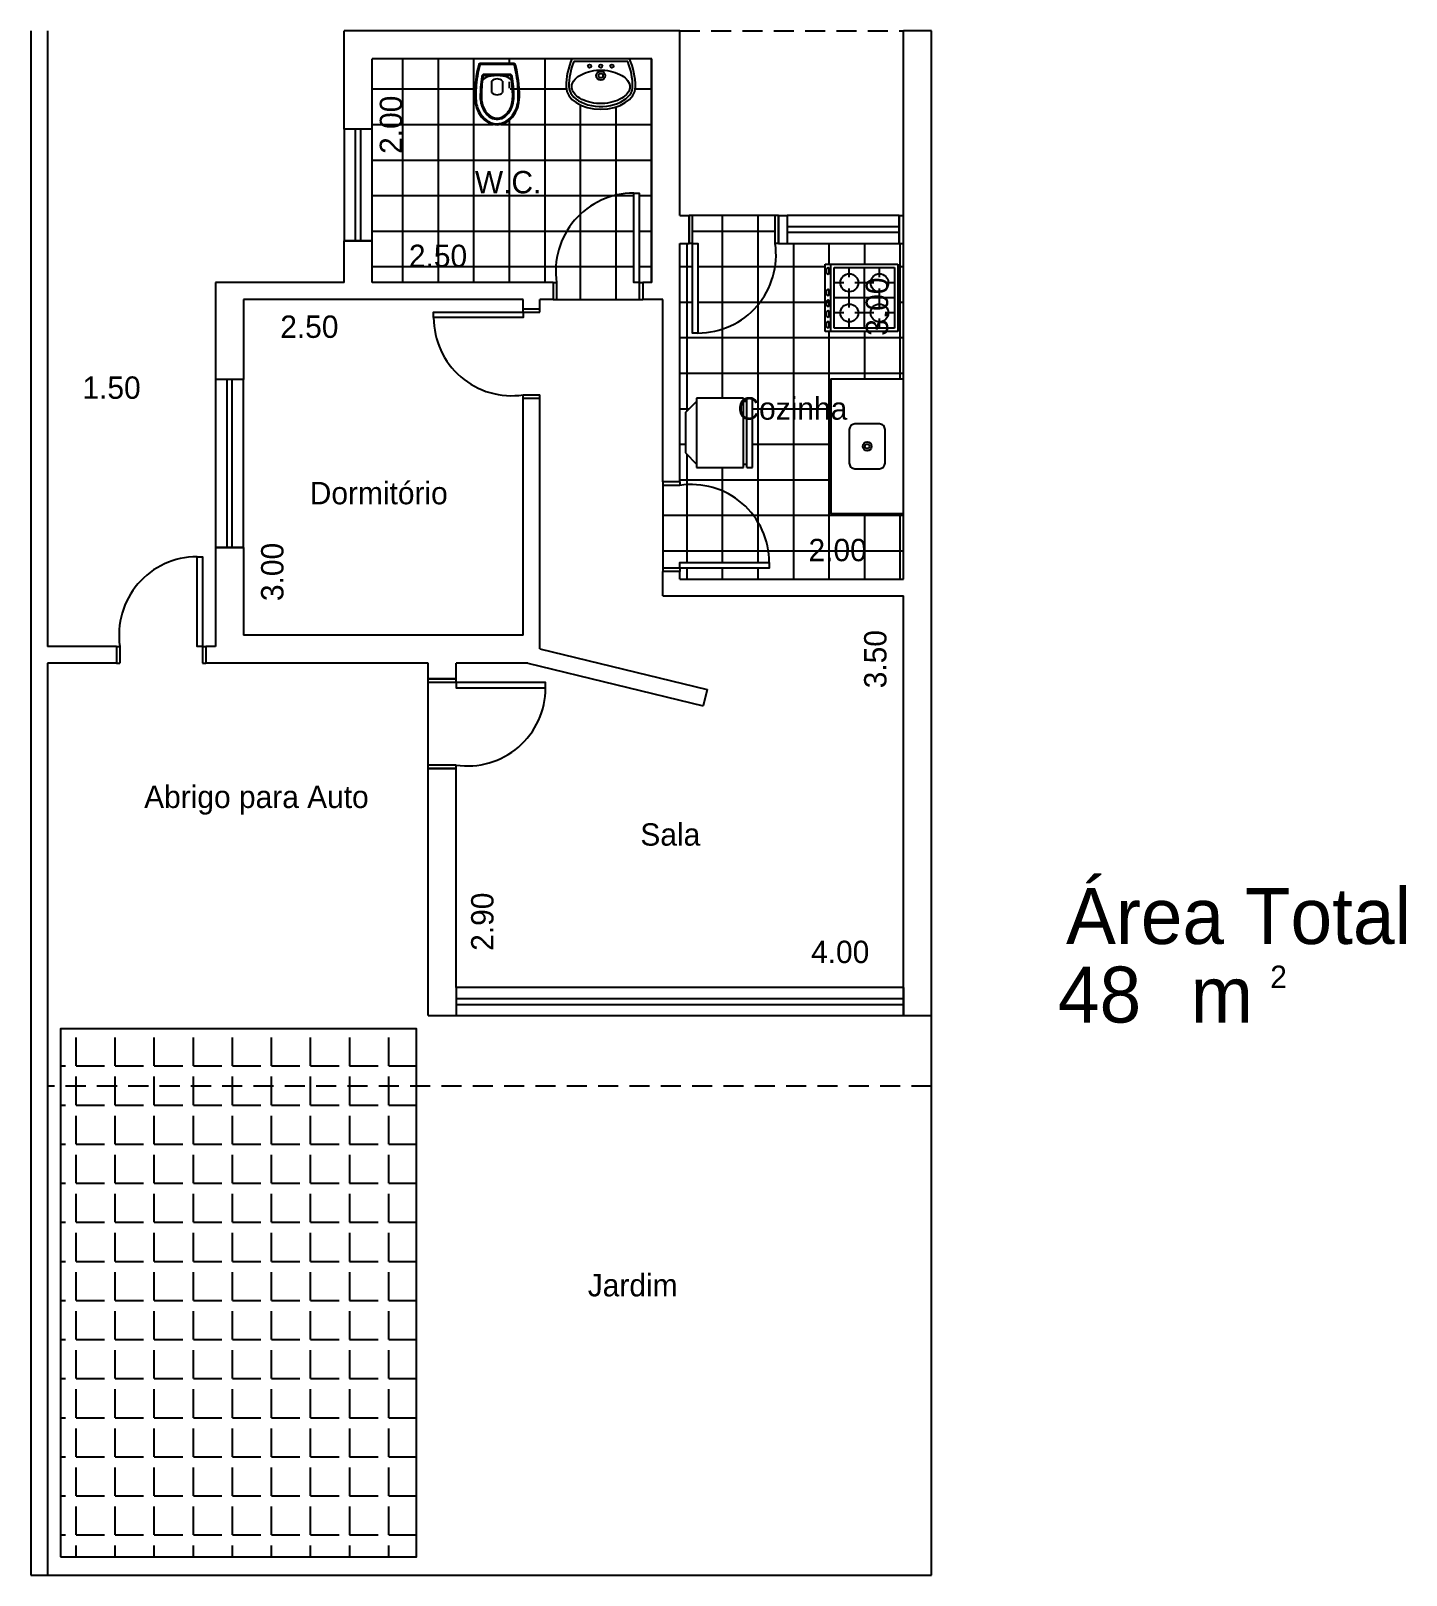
# Model space of a CAD drawing. Extents: x 0 to 12.3, y 0 to 13.8.
import ezdxf

# ---------------------------------------------------------------- set-up
doc = ezdxf.new("R2010")
doc.units = 0
doc.linetypes.add('ACAD_ISO02W100', pattern=[15, 12, -3])
doc.layers.get('0').update_dxf_attribs({"linetype": 'CONTINUOUS'})
doc.layers.get('DEFPOINTS').update_dxf_attribs({"linetype": 'CONTINUOUS'})
for name, color, linetype in [('BLOCO', 5, 'CONTINUOUS'), ('BLOCOS', 5, 'CONTINUOUS'), ('HACHURA', 1, 'CONTINUOUS'), ('PAREDE', 7, 'CONTINUOUS'), ('PONTILHADO', 8, 'ACAD_ISO02W100')]:
    doc.layers.add(name, color=color, linetype=linetype)
doc.styles.add('PADRÃO', font='AVGARDN.TTF', dxfattribs={"height": 0.2})
doc.dimstyles.new('PADRÃOS', dxfattribs={"dimtxt": 0.15, "dimasz": 0.1, "dimexe": 1.25, "dimexo": 0.625, "dimgap": 0.1, "dimtad": 0, "dimjust": 1, "dimzin": 1, "dimtxsty": 'PADRÃO', "dimcen": 2.5, "dimse1": 1, "dimse2": 1, "dimsd1": 1, "dimsd2": 1, "dimclrt": 1, "dimazin": 3, "dimtfac": 1, "dimtdec": 4, "dimtmove": 0, "dimatfit": 3, "dimtolj": 1, "dimtzin": 0})
pattern_1 = [(0, (-138.5971081131707, -157.8517159916333), (0, 0.3175), []), (90, (-138.5971081131707, -157.8517159916333), (-0.3175, 1.944062586693024e-17), [])]

# ---------------------------------------------------------------- blocks, each defined once
blk = doc.blocks.new('VASOSAN')
at = {"layer": 'BLOCOS'}
for p, q in [((-0.04999870165021036, 0.1999637913173729), (-0.04999870165021036, 0.300036208682684)), ((0.05000129834978395, 0.2000000000000171), (0.05000129834978395, 0.3000000000000398)), ((-0.1156907586723577, 0.1400000000000148), (0.1156608751354042, 0.1400000000000148)), ((-0.1156899891503542, 0.1500000000000057), (0.1156563640565906, 0.1500000000000057)), ((-0.1449592708755176, 0.04000000000002046), (0.1449618675667352, 0.04000000000002046)), ((-0.144958964094414, 0.05000000000001137), (0.144958964094414, 0.05000000000001137))]:
    blk.add_line(p, q, dxfattribs=at)
for centre, radius, start, end in [((-1.681254687468936e-05, 0.2500000000000284), 0.07072348561596478, 44.98962509969003, 134.9688828081831), ((-0.1156907586724003, 0.1599999999999966), 0.02, 189.3867869031125, 270.0000000001221), ((-0.1156899891503826, 0.1599999999999113), 0.01, 189.3843767903272, 270.0000000002443), ((-1.681254687468936e-05, 0.2500000000000284), 0.07072348561596478, 225.0311171918169, 315.01037490031), ((0.1156563640566048, 0.1599999999999397), 0.01, 269.9999999999185, 350.5758748885445), ((0.1156608751354185, 0.1600000000000534), 0.02, 269.9999999999593, 350.5771305827586), ((-0.1449592708755176, 0.06000000000784667), 0.02, 195.5363314444965, 269.9999999879495), ((-0.1449589640944282, 0.0600000000000307), 0.01, 195.5346797106506, 270), ((0.1449589640941156, 0.06000000000059913), 0.01, 270.0000000017912, 344.483103753554), ((0.1449618675666784, 0.06000000000008754), 0.02, 270.0000000001221, 344.463668535786)]:
    blk.add_arc(centre, radius, start, end, dxfattribs=at)
for centre, major_axis, ratio, start_param, end_param in [((1.298349786793551e-06, 0.3400000000000034), (0, 0.25), 0.8000000000000114, 4.71238898038469, 7.853981633974483), ((1.298349786793551e-06, 0.3400000000000034), (0, 0.5), 0.4000000000000057, 1.570796326794897, 2.178171401941273), ((1.298349786793551e-06, 0.3400000000000034), (0, 0.5), 0.4000000000000057, 4.10501390519934, 4.71238898038469), ((3.162615456631102e-06, 0.2000000000000171), (-0.1315416254084454, 0), 0.380107846735427, 0, 3.141592653589793)]:
    blk.add_ellipse(centre, major_axis=major_axis, ratio=ratio, start_param=start_param, end_param=end_param, dxfattribs=at)
for points, knots in [([(0.1900012983497845, 0.3400000000000034), (0.1900012983497845, 0.3848761319792686), (0.1797393390216371, 0.4296688513161939), (0.1275724019719462, 0.5345347987748141), (0.06728061332151469, 0.5774883381547511), (-0.05557463358574921, 0.5822833263597715), (-0.1176873313140447, 0.5442092108278018), (-0.1772271428546759, 0.4396819034496957), (-0.1899987016502109, 0.3899119131999385), (-0.1899987016502109, 0.3400000000000034)], [4.71238898038469, 4.71238898038469, 4.71238898038469, 4.71238898038469, 5.268704666077937, 5.268704666077937, 6.251971787216637, 6.251971787216637, 7.235238908355337, 7.235238908355337, 7.853981633974483, 7.853981633974483, 7.853981633974483, 7.853981633974483]), ([(0.1500012983497925, 0.3400000000000034), (0.1500012983497925, 0.3788440209133057), (0.1410350669412708, 0.4175642631073231), (0.09785548235792874, 0.5046356523495774), (0.05186252916044509, 0.5365242863162791), (-0.035906470330346, 0.5428969122828846), (-0.08268716521656927, 0.5186239494114204), (-0.136675398657502, 0.4336095243094746), (-0.1499987016502189, 0.3869668551708401), (-0.1499987016502189, 0.3400000000000034)], [4.71238898038469, 4.71238898038469, 4.71238898038469, 4.71238898038469, 5.267303564860582, 5.267303564860582, 6.225165062483076, 6.225165062483076, 7.18302656010557, 7.18302656010557, 7.853981633974483, 7.853981633974483, 7.853981633974483, 7.853981633974483]), ([(0.1400012983497874, 0.3400000000000034), (0.1400012983497874, 0.3772837390730786), (0.1313244408788421, 0.4146147677288923), (0.08614040026922964, 0.5057958350239744), (0.03502463044166859, 0.5349710805647021), (-0.04931088296146413, 0.5246485128546965), (-0.08846614740087944, 0.4978919085569657), (-0.1301770436703151, 0.4186244413023701), (-0.139998701650228, 0.3793231752999873), (-0.139998701650228, 0.3400000000000034)], [4.71238898038469, 4.71238898038469, 4.71238898038469, 4.71238898038469, 5.266984672173268, 5.266984672173268, 6.376176055750425, 6.376176055750425, 7.268653195712185, 7.268653195712185, 7.853981633974483, 7.853981633974483, 7.853981633974483, 7.853981633974483]), ([(-0.1899987016502109, 0.3400000000000034), (-0.1899987016502109, 0.2628456380244302), (-0.1826597402104682, 0.1857481592563204), (-0.1646350625580055, 0.0962993025843275), (-0.1598779088782436, 0.07633152029333701), (-0.1545936493339752, 0.05732178411361133)], [1.570796326794897, 1.570796326794897, 1.570796326794897, 1.570796326794897, 2.037455774227855, 2.037455774227855, 2.178171373096618, 2.178171373096618, 2.178171373096618, 2.178171373096618]), ([(0.1255213970934932, 0.158362586435743), (0.1304959230626253, 0.1883329397418549), (0.1342856674288981, 0.2197754344096836), (0.1388984311594896, 0.280892952358073), (0.1400012983497874, 0.3104504303007616), (0.1400012983497874, 0.3400000000000034)], [4.319424209334854, 4.319424209334854, 4.319424209334854, 4.319424209334854, 4.526146784234752, 4.526146784234752, 4.71238898038469, 4.71238898038469, 4.71238898038469, 4.71238898038469]), ([(0.1353910129756457, 0.1567256052765629), (0.1406375926198677, 0.1883393074453181), (0.1445703338030171, 0.2215366219332111), (0.1489940345178695, 0.2833246268364178), (0.1500012983497925, 0.3116621455754114), (0.1500012983497925, 0.3400000000000034)], [4.319414935773391, 4.319414935773391, 4.319414935773391, 4.319414935773391, 4.53527739023095, 4.53527739023095, 4.71238898038469, 4.71238898038469, 4.71238898038469, 4.71238898038469]), ([(0.1545944801337669, 0.0573247746568768), (0.1714080019636555, 0.1178830224408784), (0.1827947395838834, 0.188231392050767), (0.1891612343353728, 0.2873542333339003), (0.1900012983497845, 0.3136769834079587), (0.1900012983497845, 0.3400000000000034)], [4.105016649121983, 4.105016649121983, 4.105016649121983, 4.105016649121983, 4.553177186481221, 4.553177186481221, 4.71238898038469, 4.71238898038469, 4.71238898038469, 4.71238898038469])]:
    blk.add_open_spline(points, degree=3, knots=knots, dxfattribs=at)
for points in [[(-0.1499987016502189, 0.3400000000000034), (-0.1499987016502189, 0.2771333061211863), (-0.1449377691834997, 0.2142947379843179), (-0.1354229546785177, 0.1567380311504962)], [(-0.1399987016502138, 0.3400000000000034), (-0.1399987016502138, 0.2776703725988909), (-0.1349701841103865, 0.2153313553609451), (-0.1255561557510418, 0.1583694305881238)]]:
    blk.add_open_spline(points, degree=3, dxfattribs=at)
blk = doc.blocks.new('LAVAT')
at = {"layer": 'BLOCOS'}
for p, q in [((-0.2573623180961135, 0), (0.2573623180960993, 0)), ((-0.2410322495695425, 0.02500000000000568), (0.2410322495695283, 0.02500000000000568))]:
    blk.add_line(p, q, dxfattribs=at)
for centre, radius in [((-2.842170943040401e-14, 0.1500000000000057), 0.04), ((-2.842170943040401e-14, 0.1500000000000057), 0.02), ((-0.09999999999999432, 0.06499999999999773), 0.015), ((0, 0.06499999999999773), 0.015), ((0.09999999999999432, 0.06499999999999773), 0.015)]:
    blk.add_circle(centre, radius, dxfattribs=at)
for centre, radius, start, end in [((0.3099999999999739, 0.25), 0.6200000000000045, 180, 203.779994731564), ((0.3099999999999739, 0.25), 0.5951987399818819, 180.0000000000055, 202.2113997706397), ((-0.3099999999999739, 0.25), 0.5951987399818819, 337.7886002293573, 359.9999999999946), ((-0.3099999999999739, 0.25), 0.6200000000000045, 336.2200052684331, 7.016477563892661e-15)]:
    blk.add_arc(centre, radius, start, end, dxfattribs=at)
blk.add_ellipse((-2.842170943040401e-14, 0.25), major_axis=(0.3100000000000023, 0), ratio=0.645161290322576, start_param=0, end_param=3.141592653589793, dxfattribs=at)
for points, knots in [([(0.2849999999999824, 0.2500000000000284), (0.2849999999999682, 0.300317964642403), (0.2452497040517159, 0.3541887687748044), (0.1008916727811169, 0.4227595909021034), (3.167234224576987e-05, 0.4339558931305021), (-0.1743068501371283, 0.3989778962069579), (-0.2442601782461509, 0.3532994974840165), (-0.2803506487652356, 0.2860131679577762), (-0.2851229441039038, 0.2679846562883483), (-0.285198739981908, 0.2499999999999716)], [0, 0, 0, 0, 0.9361481793933827, 0.9361481793933827, 1.872296358786765, 1.872296358786765, 2.808444538180148, 2.808444538180148, 3.13938546545754, 3.13938546545754, 3.13938546545754, 3.13938546545754]), ([(0.2599999999999625, 0.2500000000000284), (0.2599999999999625, 0.2784978981889878), (0.242078010852012, 0.3126567214920613), (0.1643569005752425, 0.3704649949829673), (0.1030052039381815, 0.3920693254798095), (-0.02877373062847255, 0.4037223597623836), (-0.0976825814684048, 0.3936467971219031), (-0.2034406750199054, 0.3477822861136133), (-0.2396263539294523, 0.3143366745038918), (-0.2661732608932681, 0.2526194074667387), (-0.2627272874450739, 0.2240541362115209), (-0.2158391141528142, 0.162032776211305), (-0.168127663237712, 0.1314918993692231), (-0.04805875393354597, 0.09792981637818343), (0.02266607553652022, 0.095757041570522), (0.1477154277714732, 0.1225128520000851), (0.2007272141554637, 0.1503951910720218), (0.2508407150234859, 0.2045307616155014), (0.2599999999999767, 0.2286312563089723), (0.2599999999999625, 0.2500000000000284)], [0, 0, 0, 0, 0.718091798041799, 0.718091798041799, 1.436183596083598, 1.436183596083598, 2.154275394125397, 2.154275394125397, 2.872367192167196, 2.872367192167196, 3.590458990208995, 3.590458990208995, 4.308550788250794, 4.308550788250794, 5.026642586292593, 5.026642586292593, 5.744734384334392, 5.744734384334392, 6.283185307179586, 6.283185307179586, 6.283185307179586, 6.283185307179586])]:
    blk.add_open_spline(points, degree=3, knots=knots, dxfattribs=at)
blk = doc.blocks.new('J4')
at = {"layer": 'BLOCO'}
for p, q in [((4, 0.25), (0, 0.25)), ((0, 0.25), (0, 0)), ((4, 0.1500000000000057), (0, 0.1500000000000057)), ((4, 0), (4, 0.25)), ((0, 0.09999999999999432), (4, 0.09999999999999432)), ((0, 0), (4, 0))]:
    blk.add_line(p, q, dxfattribs=at)
blk = doc.blocks.new('P80E25')
at = {"layer": 'BLOCO', "ltscale": 0.015}
for p, q in [((0.03000000000000114, 0.25), (0, 0.25)), ((0, 0.25), (0, 0)), ((0.03000000000000114, 0.25), (0.03000000000000114, 0)), ((0.8000000000000114, 0.2500000000000284), (0.7700000000000102, 0.2500000000000284)), ((0.7700000000000102, 0.25), (0.7700000000000102, 2.842170943040401e-14)), ((0.8000000000000114, 0.25), (0.8000000000000114, 2.842170943040401e-14)), ((0.8000000000000114, 2.842170943040401e-14), (0, 0))]:
    blk.add_line(p, q, dxfattribs=at)
at = {"layer": 'BLOCO'}
blk.add_lwpolyline([(0.03000000000000114, 0.25), (0.0800000000000125, 0.25), (0.0800000000000125, 1.050000000000011), (0.03000000000000114, 1.050000000000011)], close=True, dxfattribs=at)
at = {"layer": 'BLOCO', "ltscale": 0.015}
blk.add_arc((0.0800000000000125, 0.3524375000000077), 0.6975625000000036, 351.555539587714, 90.00000000000041, dxfattribs=at)
blk = doc.blocks.new('P80D15')
at = {"layer": 'BLOCO', "ltscale": 0.015}
for p, q in [((0, 0.1500000000000057), (0, 0)), ((0, 0.1500000000000341), (0.03000000000000114, 0.1500000000000341)), ((0.03000000000000114, 0.1500000000000057), (0.03000000000000114, 0)), ((0.7700000000000102, 0.1500000000000057), (0.7700000000000102, 0)), ((0.7700000000000102, 0.1500000000000057), (0.8000000000000114, 0.1500000000000057)), ((0.8000000000000114, 0.1500000000000057), (0.8000000000000114, 0)), ((0, 2.842170943040401e-14), (0.03000000000000114, 0)), ((0.7699999999999818, 0), (0.8000000000000114, 0))]:
    blk.add_line(p, q, dxfattribs=at)
at = {"layer": 'BLOCO'}
blk.add_lwpolyline([(0.7700000000000102, 0.1500000000000057), (0.7199999999999989, 0.1500000000000057), (0.7199999999999989, 0.950000000000017), (0.7700000000000102, 0.950000000000017)], close=True, dxfattribs=at)
at = {"layer": 'BLOCO', "ltscale": 0.015}
blk.add_arc((0.7199999999999989, 0.2524375000000134), 0.6975625000000036, 89.99999999999959, 188.444460412286, dxfattribs=at)
blk = doc.blocks.new('J1')
at = {"layer": 'BLOCO'}
for p, q in [((0, 0.25), (0, 0)), ((1, 0.25), (0, 0.25)), ((1, 0.1500000000000057), (0, 0.1500000000000057)), ((1, 0), (1, 0.25)), ((0, 0.09999999999999432), (1, 0.09999999999999432)), ((0, 0), (1, 0))]:
    blk.add_line(p, q, dxfattribs=at)
blk = doc.blocks.new('P80D25')
at = {"layer": 'BLOCO', "ltscale": 0.015}
for p, q in [((0, 0.2499999999999716), (0, 0)), ((0, 0.25), (0.03000000000000114, 0.25)), ((0.03000000000000114, 0.2499999999999716), (0.03000000000000114, 0)), ((0.7700000000000102, 0.2499999999999716), (0.7700000000000102, -2.842170943040401e-14)), ((0.7700000000000102, 0.2499999999999716), (0.8000000000000114, 0.2499999999999716)), ((0.8000000000000114, 0.2499999999999716), (0.8000000000000114, -2.842170943040401e-14)), ((0, 0), (0.8000000000000114, -2.842170943040401e-14))]:
    blk.add_line(p, q, dxfattribs=at)
at = {"layer": 'BLOCO'}
blk.add_lwpolyline([(0.7700000000000102, 0.2499999999999716), (0.7199999999999989, 0.2499999999999716), (0.7199999999999989, 1.049999999999983), (0.7700000000000102, 1.049999999999983)], close=True, dxfattribs=at)
at = {"layer": 'BLOCO', "ltscale": 0.015}
blk.add_arc((0.7199999999999989, 0.3524374999999793), 0.6975625000000036, 89.99999999999959, 188.444460412286, dxfattribs=at)
blk = doc.blocks.new('J15')
at = {"layer": 'BLOCO'}
for p, q in [((1.5, 0.25), (0, 0.25)), ((0, 0.25), (0, 0)), ((1.5, 0.1500000000000057), (0, 0.1500000000000057)), ((1.5, 0), (1.5, 0.25)), ((0, 0.09999999999999432), (1.5, 0.09999999999999432)), ((0, 0), (1.5, 0))]:
    blk.add_line(p, q, dxfattribs=at)
blk = doc.blocks.new('*D23')
at = {"layer": 'DEFPOINTS', "color": 0, "linetype": 'BYBLOCK', "ltscale": 0.015}
for p in [(141.6471081131707, 171.4017159916331), (141.6471081131707, 169.4017159916331), (141.8170224410819, 169.4017159916331)]:
    blk.add_point(p, dxfattribs=at)
at = {"color": 1, "linetype": 'BYBLOCK', "ltscale": 0.015, "insert": (141.8170224410819, 170.8126363213034), "char_height": 0.2, "attachment_point": 5, "rotation": 90, "style": 'PADRÃO'}
blk.add_mtext('\\A1;2.00', dxfattribs=at)
blk = doc.blocks.new('*D24')
at = {"layer": 'DEFPOINTS', "color": 0, "linetype": 'BYBLOCK', "ltscale": 0.015}
for p in [(144.1471081131707, 169.6395811596479), (141.6471081131707, 169.4017159916331), (144.1471081131707, 169.4017159916331)]:
    blk.add_point(p, dxfattribs=at)
at = {"color": 1, "linetype": 'BYBLOCK', "ltscale": 0.015, "insert": (142.2361877835004, 169.6395811596479), "char_height": 0.2, "attachment_point": 5, "style": 'PADRÃO'}
blk.add_mtext('\\A1;2.50', dxfattribs=at)
blk = doc.blocks.new('*D25')
at = {"layer": 'DEFPOINTS', "color": 0, "linetype": 'BYBLOCK', "ltscale": 0.015}
for p in [(146.3573867846502, 169.7517159916331), (146.1611498729367, 166.7517159916331), (146.3971081131707, 166.7517159916331)]:
    blk.add_point(p, dxfattribs=at)
at = {"color": 1, "linetype": 'BYBLOCK', "ltscale": 0.015, "insert": (146.1611498729367, 169.1870181894353), "char_height": 0.2, "attachment_point": 5, "rotation": 90, "style": 'PADRÃO'}
blk.add_mtext('\\A1;3.00', dxfattribs=at)
blk = doc.blocks.new('*D26')
at = {"layer": 'DEFPOINTS', "color": 0, "linetype": 'BYBLOCK', "ltscale": 0.015}
for p in [(144.3971081131707, 167.0109321225172), (144.3971081131707, 166.7517159916331), (146.3971081131707, 166.7517159916331)]:
    blk.add_point(p, dxfattribs=at)
at = {"color": 1, "linetype": 'BYBLOCK', "ltscale": 0.015, "insert": (145.808028442841, 167.0109321225172), "char_height": 0.2, "attachment_point": 5, "style": 'PADRÃO'}
blk.add_mtext('\\A1;2.00', dxfattribs=at)
blk = doc.blocks.new('*D27')
at = {"layer": 'DEFPOINTS', "color": 0, "linetype": 'BYBLOCK', "ltscale": 0.015}
for p in [(140.4971081131707, 169.2517159916331), (142.9971081131707, 169.2517159916331), (142.9971081131707, 169.0068444080815)]:
    blk.add_point(p, dxfattribs=at)
at = {"color": 1, "linetype": 'BYBLOCK', "ltscale": 0.015, "insert": (141.0861877835004, 169.0068444080815), "char_height": 0.2, "attachment_point": 5, "style": 'PADRÃO'}
blk.add_mtext('\\A1;2.50', dxfattribs=at)
blk = doc.blocks.new('*D28')
at = {"layer": 'DEFPOINTS', "color": 0, "linetype": 'BYBLOCK', "ltscale": 0.015}
for p in [(140.4971081131707, 169.2517159916331), (140.7560304933342, 169.2517159916331), (140.4971081131707, 166.2517159916331)]:
    blk.add_point(p, dxfattribs=at)
at = {"color": 1, "linetype": 'BYBLOCK', "ltscale": 0.015, "insert": (140.7560304933342, 166.8164137938309), "char_height": 0.2, "attachment_point": 5, "rotation": 90, "style": 'PADRÃO'}
blk.add_mtext('\\A1;3.00', dxfattribs=at)
blk = doc.blocks.new('*D29')
at = {"layer": 'DEFPOINTS', "color": 0, "linetype": 'BYBLOCK', "ltscale": 0.015}
for p in [(146.3971081131707, 166.6017159916331), (146.1460095438307, 163.1017159916332), (146.3971081131707, 163.1017159916332)]:
    blk.add_point(p, dxfattribs=at)
at = {"color": 1, "linetype": 'BYBLOCK', "ltscale": 0.015, "insert": (146.1460095438307, 166.0370181894353), "char_height": 0.2, "attachment_point": 5, "rotation": 90, "style": 'PADRÃO'}
blk.add_mtext('\\A1;3.50', dxfattribs=at)
blk = doc.blocks.new('*D30')
at = {"layer": 'DEFPOINTS', "color": 0, "linetype": 'BYBLOCK', "ltscale": 0.015}
for p in [(142.3971081131707, 163.4198874030754), (142.3971081131707, 163.1017159916331), (146.3971081131707, 163.1017159916331)]:
    blk.add_point(p, dxfattribs=at)
at = {"color": 1, "linetype": 'BYBLOCK', "ltscale": 0.015, "insert": (145.8309680032806, 163.4198874030754), "char_height": 0.2, "attachment_point": 5, "style": 'PADRÃO'}
blk.add_mtext('\\A1;4.00', dxfattribs=at)
blk = doc.blocks.new('*D31')
at = {"layer": 'DEFPOINTS', "color": 0, "linetype": 'BYBLOCK', "ltscale": 0.015}
for p in [(142.3971081131707, 166.0017159916331), (142.6334389233232, 166.0017159916331), (142.3971081131707, 163.1017159916332)]:
    blk.add_point(p, dxfattribs=at)
at = {"color": 1, "linetype": 'BYBLOCK', "ltscale": 0.015, "insert": (142.6334389233232, 163.6907956619629), "char_height": 0.2, "attachment_point": 5, "rotation": 90, "style": 'PADRÃO'}
blk.add_mtext('\\A1;2.90', dxfattribs=at)
blk = doc.blocks.new('*D32')
at = {"layer": 'DEFPOINTS', "color": 0, "linetype": 'BYBLOCK', "ltscale": 0.015}
for p in [(140.2471081131707, 168.462313307904), (138.7471081131707, 166.151715991633), (140.2471081131707, 166.151715991633)]:
    blk.add_point(p, dxfattribs=at)
at = {"color": 1, "linetype": 'BYBLOCK', "ltscale": 0.015, "insert": (139.3183306406432, 168.462313307904), "char_height": 0.2, "attachment_point": 5, "style": 'PADRÃO'}
blk.add_mtext('\\A1;1.50', dxfattribs=at)
blk = doc.blocks.new('DORMI')
at = {"layer": 'HACHURA', "ltscale": 0.015, "style": 'PADRÃO'}
blk.add_text('Dormitório', height=0.2, dxfattribs=at).set_placement((-0.5164404245072092, -0.06614472024716633))
blk = doc.blocks.new('COZINHA')
at = {"layer": 'HACHURA', "ltscale": 0.015, "style": 'PADRÃO'}
blk.add_text('Cozinha', height=0.2, dxfattribs=at).set_placement((-0.6582467478390299, -0.06847717339962855))
blk = doc.blocks.new('SALA')
at = {"layer": 'HACHURA', "ltscale": 0.015, "style": 'PADRÃO'}
blk.add_text('Sala', height=0.2, dxfattribs=at).set_placement((-0.2331277903099362, -0.02739059275700129))
blk = doc.blocks.new('WC')
at = {"layer": 'HACHURA', "ltscale": 0.015, "style": 'PADRÃO'}
blk.add_text('W.C.', height=0.2, dxfattribs=at).set_placement((-0.137135439593294, -0.09586776615662984))
blk = doc.blocks.new('FOGÃO4B')
at = {"layer": 'BLOCOS'}
for p, q in [((-0.2999999999999972, 0.700000000000017), (0.2999999999999972, 0.700000000000017)), ((-0.2999999999999972, 0.05000000000001137), (-0.2999999999999829, 0.700000000000017)), ((0.2999999999999972, 0.700000000000017), (0.2999999999999972, 0.05000000000001137)), ((-0.2999999999999972, 0.6500000000000057), (0.2999999999999972, 0.6500000000000057)), ((-0.2700000000000244, 0.620000000000033), (0.2700000000000102, 0.620000000000033)), ((-0.2699999999999818, 0.0800000000000125), (-0.2700000000000244, 0.620000000000033)), ((-0.1350000000000051, 0.5350000000000534), (-0.1350000000000193, 0.620000000000033)), ((2.842170943040401e-14, 0.0800000000000125), (-1.4210854715202e-14, 0.620000000000033)), ((0.1350000000000051, 0.5350000000000534), (0.1349999999999909, 0.620000000000033)), ((0.2700000000000102, 0.620000000000033), (0.269999999999996, 0.07999999999995566)), ((-0.2700000000000244, 0.4850000000000421), (-0.1850000000000023, 0.4850000000000421)), ((-0.1349999999999909, 0.2650000000000716), (-0.1350000000000051, 0.4350000000000307)), ((-0.08500000000000796, 0.4850000000000421), (0.08500000000000796, 0.4850000000000421)), ((0.1350000000000051, 0.2650000000000716), (0.1350000000000051, 0.4350000000000307)), ((0.1850000000000023, 0.4850000000000421), (0.2700000000000102, 0.4850000000000421)), ((-0.2700000000000244, 0.3500000000000512), (0.2700000000000102, 0.3500000000000512)), ((-0.2700000000000244, 0.2150000000000603), (-0.1850000000000023, 0.2150000000000603)), ((-0.1349999999999767, 0.0800000000000125), (-0.1349999999999767, 0.1650000000000489)), ((-0.08500000000000796, 0.2150000000000603), (0.08500000000000796, 0.2150000000000603)), ((0.1350000000000335, 0.0800000000000125), (0.1350000000000193, 0.1650000000000489)), ((0.1850000000000023, 0.2150000000000603), (0.2700000000000102, 0.2150000000000603)), ((0.2999999999999972, 0.05000000000001137), (-0.2999999999999972, 0.05000000000001137)), ((0.269999999999996, 0.07999999999995566), (-0.2699999999999818, 0.0800000000000125))]:
    blk.add_line(p, q, dxfattribs=at)
for centre in [(-0.1350000000000051, 0.4850000000000421), (0.1350000000000051, 0.4850000000000421), (-0.1350000000000051, 0.2150000000000603), (0.1350000000000051, 0.2150000000000603)]:
    blk.add_circle(centre, 0.08, dxfattribs=at)
for centre in [(-0.2399999999999949, 0.6750000000000114), (-0.1439999999999912, 0.6750000000000114), (-0.04800000000000182, 0.6750000000000114), (0.04800000000000182, 0.6750000000000114), (0.2400000000000091, 0.6750000000000114)]:
    blk.add_ellipse(centre, major_axis=(-0.03000000000000114, 0), ratio=0.499999999999981, dxfattribs=at)
blk = doc.blocks.new('GELAD')
at = {"layer": 'BLOCOS'}
for p, q in [((0.3100000000000023, 0.6499999999999773), (-0.3100000000000023, 0.6499999999999773)), ((-0.3100000000000023, 0.6499999999999773), (-0.3100000000000023, 0.5999999999999659)), ((0.3100000000000023, 0.5999999999999659), (-0.3100000000000023, 0.5999999999999659)), ((0.3100000000000023, 0.5699999999999648), (-0.3100000000000023, 0.5699999999999648)), ((-0.3100000000000023, 0.5699999999999648), (-0.3100000000000023, 0.1499999999999773)), ((-0.2800000000000011, 0.5999999999999659), (-0.2799999999999869, 0.5699999999999932)), ((0.2800000000000153, 0.5699999999999932), (0.2800000000000011, 0.5999999999999659)), ((0.3100000000000165, 0.5999999999999659), (0.3100000000000023, 0.6499999999999773)), ((0.3100000000000023, 0.1499999999999773), (0.3100000000000165, 0.5699999999999648)), ((-0.3100000000000023, 0.1499999999999773), (0.3100000000000023, 0.1499999999999773)), ((-0.1800000000000068, 0.05000000000001137), (-0.2800000000000011, 0.1500000000000057)), ((0.1800000000000068, 0.04999999999998295), (0.2800000000000011, 0.1499999999999773)), ((-0.1800000000000068, 0.05000000000001137), (0.1800000000000068, 0.04999999999998295))]:
    blk.add_line(p, q, dxfattribs=at)
blk = doc.blocks.new('PIA')
at = {"layer": 'BLOCOS'}
blk.add_lwpolyline([(-0.6000000000000085, 0), (0.5999999999999943, 0), (0.5999999999999943, 0.6500000000000057), (-0.6000000000000085, 0.6500000000000057)], close=True, dxfattribs=at)
blk.add_lwpolyline([(-0.1500000000000199, 0.1649999999999352), (0.1500000000000057, 0.1649999999999636, 0.414213562373095), (0.2000000000000028, 0.214999999999975), (0.2000000000000028, 0.4349999999999454, 0.414213562373095), (0.1500000000000057, 0.4849999999999568), (-0.1500000000000057, 0.4849999999999852, 0.4142135623731188), (-0.2000000000000028, 0.4349999999999739), (-0.2000000000000171, 0.2149999999999466, 0.4142135623730711)], format="xyb", close=True, dxfattribs=at)
for radius in [0.04, 0.02]:
    blk.add_circle((0, 0.3249999999999886), radius, dxfattribs=at)
blk = doc.blocks.new('AREA')
at = {"layer": 'HACHURA', "ltscale": 0.1, "style": 'PADRÃO'}
for s, p in [('Área Total', (-2.498118662321986, 0.432649720527877)), ('m', (-1.383981738905476, -0.2692598737472736))]:
    blk.add_text(s, height=0.5, dxfattribs=at).set_placement(p)
at = {"layer": 'HACHURA', "ltscale": 0.015, "style": 'PADRÃO'}
blk.add_text('2', height=0.2, dxfattribs=at).set_placement((-0.6730096243244077, 0.03971876221811499))
blk.add_attdef('100', (-2.57025748884891, -0.2692836984217877), '', height=0.5, dxfattribs=at)

msp = doc.modelspace()

# ---------------------------------------------------------------- hatches: boundary and pattern name
at = {"layer": 'HACHURA', "ltscale": 0.015}
h = msp.add_hatch(dxfattribs=at)
h.set_pattern_fill('NET', color=256, scale=0.1, style=0)
h.set_pattern_definition(pattern_1)
edge = h.paths.add_edge_path()
edge.add_line((5.549999999999983, 13.54999999999981), (5.351070721779763, 13.54999999999981))
edge.add_arc((4.783708403679583, 13.29999999999981), 0.6199999999999966, -2.6147972675971687e-12, 23.77999473141182, ccw=False)
edge.add_ellipse((5.093708403679585, 13.29999999999984), major_axis=(-0.3100000000000023, 3.796279696849398e-17), ratio=0.645161290322576, start_angle=0, end_angle=180, ccw=False)
edge.add_arc((5.403708403679531, 13.29999999999981), 0.6200000000000027, 156.2200052685882, 179.9999999999606, ccw=False)
edge.add_line((4.836346085579351, 13.54999999999981), (3.050000000000011, 13.54999999999984))
edge.add_line((3.050000000000011, 13.54999999999984), (3.050000000000011, 12.92279493444764))
edge.add_line((3.050000000000011, 12.92279493444764), (3.050000000000011, 11.92279493444764))
edge.add_line((3.050000000000011, 11.92279493444764), (3.050000000000011, 11.54999999999981))
edge.add_line((3.050000000000011, 11.54999999999981), (4.668440207178008, 11.54999999999981))
edge.add_line((4.668440207178008, 11.54999999999981), (4.69844020717801, 11.54999999999984))
edge.add_arc((5.388440207178007, 11.65243749999982), 0.6975624999999992, 90, 188.4444604122837, ccw=False)
edge.add_line((5.388440207178007, 12.34999999999982), (5.438440207178019, 12.3499999999998))
edge.add_line((5.438440207178019, 12.3499999999998), (5.438440207178019, 11.54999999999978))
edge.add_line((5.438440207178019, 11.54999999999978), (5.46844020717802, 11.54999999999981))
edge.add_line((5.46844020717802, 11.54999999999981), (5.550000000000011, 11.54999999999981))
edge.add_line((5.550000000000011, 11.54999999999981), (5.549999999999983, 13.54999999999981))
edge = h.paths.add_edge_path(flags=16)
edge.add_ellipse((4.166739031139713, 13.20999999999981), major_axis=(-3.061515884555943e-17, -0.25), ratio=0.8000000000000114, start_angle=270, end_angle=450, ccw=False)
edge.add_ellipse((4.166739031139713, 13.20999999999981), major_axis=(-6.123031769111886e-17, -0.5), ratio=0.4000000000000057, start_angle=235.1999716104384, end_angle=270, ccw=False)
edge.add_arc((4.021778461922821, 13.48999999999978), 0.02000000000001101, 90, 168.177262396439, ccw=False)
edge.add_line((4.021778461922821, 13.50999999999979), (4.311699600365017, 13.50999999999979))
edge.add_arc((4.311699600362829, 13.48999999999981), 0.01999999999999974, 11.82273711226361, 89.99999999373051, ccw=False)
edge.add_ellipse((4.166739031139713, 13.20999999999981), major_axis=(-6.123031769111886e-17, -0.5), ratio=0.4000000000000057, start_angle=90, end_angle=124.80002838732861, ccw=False)
h.paths.add_polyline_path([(5.388440207178007, 12.34999999999982, 0.458070425990229), (4.69844020717801, 11.54999999999981), (4.69844020717801, 11.39999999999984), (5.438440207178019, 11.39999999999984), (5.438440207178019, 11.54999999999978), (5.388440207178007, 11.54999999999981)])
h.paths.add_polyline_path([(3.065793448790345, 12.62184065934045), (3.065793448790345, 13.29999999999978), (3.374035207032108, 13.29999999999978), (3.374035207032108, 12.62184065934045)], flags=24)
h.paths.add_polyline_path([(3.300000000000011, 11.94198604713552), (3.978159340659346, 11.94198604713552), (3.978159340659346, 11.63374428889375), (3.300000000000011, 11.63374428889375)], flags=24)
h.paths.add_polyline_path([(3.912516725175351, 12.2922273553865), (4.625016725175357, 12.2922273553865), (4.625016725175357, 12.60417790483706), (3.912516725175351, 12.60417790483706)], flags=24)
h = msp.add_hatch(dxfattribs=at)
h.set_pattern_fill('NET', color=256, scale=0.1, style=0)
h.set_pattern_definition(pattern_1)
h.paths.add_polyline_path([(7.800000000000011, 11.89999999999981), (7.760278671479483, 11.89999999999981), (6.760278671479483, 11.89999999999981), (6.682617410196741, 11.89999999999981), (6.65261741019674, 11.89999999999984, -0.4580704259902146), (5.962617410196742, 11.09999999999985), (5.912617410196702, 11.09999999999985), (5.912617410196731, 11.89999999999986), (5.88261741019673, 11.89999999999986), (5.799999999999983, 11.89999999999981), (5.800000000000011, 9.7687840096863), (5.80000000000004, 9.738784009686299, -0.4580704259902146), (6.600000000000023, 9.048784009686301), (6.600000000000023, 8.99878400968629), (5.800000000000011, 8.998784009686318), (5.800000000000011, 8.968784009686289), (5.799999999999983, 8.899999999999835), (7.799999999999983, 8.899999999999807), (7.799999999999955, 9.487211921579586), (7.149999999999977, 9.487211921579615), (7.149999999999977, 10.68721192157957), (7.799999999999983, 10.6872119215796)])
h.paths.add_polyline_path([(7.099999999999937, 11.11409113918776), (7.099999999999994, 11.71409113918773), (7.75, 11.7140911391877), (7.749999999999943, 11.11409113918771)], flags=16)
edge = h.paths.add_edge_path(flags=0)
edge.add_ellipse((7.124999999999972, 11.17409113918777), major_axis=(-1.753768842389297e-15, -0.03000000000000114), ratio=0.499999999999981, start_angle=0, end_angle=360)
h.paths.add_polyline_path([(6.449999999999989, 10.51894398400049), (6.449999999999989, 9.89894398400051), (6.399999999999949, 9.898943984000425), (6.399999999999949, 9.928943984000483), (6.369999999999976, 9.928943984000426), (6.369999999999976, 9.898943984000482), (5.949999999999989, 9.898943984000482), (5.949999999999989, 9.928943984000483), (5.849999999999966, 10.02894398400048), (5.850000000000023, 10.38894398400049), (5.949999999999989, 10.48894398400046), (5.950000000000017, 10.51894398400049), (6.369999999999976, 10.51894398400049), (6.370000000000005, 10.48894398400046), (6.399999999999977, 10.48894398400049), (6.399999999999977, 10.51894398400046)], flags=16)
edge = h.paths.add_edge_path(flags=0)
edge.add_ellipse((7.124999999999972, 11.27009113918777), major_axis=(-1.753768842389297e-15, -0.03000000000000114), ratio=0.499999999999981, start_angle=0, end_angle=360)
edge = h.paths.add_edge_path(flags=0)
edge.add_ellipse((7.124999999999972, 11.36609113918774), major_axis=(-1.753768842389297e-15, -0.03000000000000114), ratio=0.499999999999981, start_angle=0, end_angle=360)
edge = h.paths.add_edge_path(flags=0)
edge.add_ellipse((7.124999999999972, 11.46209113918775), major_axis=(-1.753768842389297e-15, -0.03000000000000114), ratio=0.499999999999981, start_angle=0, end_angle=360)
edge = h.paths.add_edge_path(flags=0)
edge.add_ellipse((7.124999999999972, 11.65409113918776), major_axis=(-1.753768842389297e-15, -0.03000000000000114), ratio=0.499999999999981, start_angle=0, end_angle=360)
h.paths.add_polyline_path([(6.65261741019674, 11.89999999999998), (6.65261741019674, 12.14999999999984), (5.912617410196731, 12.14999999999981), (5.912617410196731, 11.89999999999986), (5.962617410196742, 11.89999999999986), (5.962617410196742, 11.09999999999985, 0.4580704259902862)])
h.paths.add_polyline_path([(5.800000000000011, 9.738784009686299), (5.650000000000006, 9.738784009686299), (5.650000000000006, 8.99878400968629), (5.800000000000011, 8.99878400968629), (5.799999999999983, 9.048784009686273), (6.600000000000023, 9.048784009686301, 0.458070425990229)])
h.paths.add_polyline_path([(7.409920880645103, 11.02060439560421), (7.409920880645103, 11.64999999999981), (7.718162638886866, 11.64999999999981), (7.718162638886866, 11.02060439560421)], flags=24)
h.paths.add_polyline_path([(6.87184065934062, 9.313337010004801), (7.549999999999955, 9.313337010004801), (7.549999999999955, 9.005095251763038), (6.87184065934062, 9.005095251763038)], flags=24)
h.paths.add_polyline_path([(6.27240806532717, 10.26906620394766), (7.390539933459024, 10.26906620394766), (7.390539933459024, 10.5814288413103), (6.27240806532717, 10.5814288413103)], flags=24)
h = msp.add_hatch(dxfattribs=at)
h.set_pattern_fill('ANGLE', color=256, scale=0.05, style=0)
h.set_pattern_definition([(0, (-138.5971081131707, -157.8517159916333), (0, 0.3492500000000001), [0.254, -0.09525]), (90, (-138.5971081131707, -157.8517159916333), (-0.3492500000000001, 2.138468845362327e-17), [0.254, -0.09525])])
h.paths.add_polyline_path([(3.445934987871851, 4.368591894769366), (0.2645336531634541, 4.368591894769366), (0.2645336531634541, 0.1639916604404163), (3.445934987871851, 0.1639916604404164)])
h.paths.add_polyline_path([(3.445934987871851, 4.368591894769367), (3.445934987871851, 4.882276085064404), (0.2645336531634541, 4.882276085064404), (0.2645336531634541, 4.368591894769366)])

# ---------------------------------------------------------------- linework, layer by layer
for p, q in [((4.69844020717801, 11.39999999999981), (5.43844020717799, 11.39999999999981)), ((5.650000000000006, 9.738784009686299), (5.650000000000006, 8.998784009686318))]:
    msp.add_line(p, q, dxfattribs=at)
at = {"layer": 'HACHURA'}
msp.add_lwpolyline([(0.2645336531634541, 0.1639916604404164), (3.445934987871851, 0.1639916604404164), (3.445934987871851, 4.882276085064404), (0.2645336531634541, 4.882276085064404)], close=True, dxfattribs=at)
at = {"layer": 'PAREDE'}
for p, q in [((0, 13.79999999999976), (0, 0)), ((0.1500000000000057, 13.79999999999976), (0.1500000000000057, 8.299999999999784)), ((2.800000000000011, 12.92279493444764), (2.800000000000011, 13.79999999999976)), ((5.799999999999955, 13.79999999999976), (2.800000000000011, 13.79999999999976)), ((5.799999999999983, 12.14999999999984), (5.799999999999983, 13.79999999999976)), ((8.049999999999983, 13.79999999999976), (7.800000000000011, 13.79999999999976)), ((7.799999999999983, 8.899999999999807), (7.800000000000011, 13.79999999999976)), ((8.049999999999983, -1.4210854715202e-13), (8.049999999999983, 13.79999999999976)), ((5.550000000000011, 13.54999999999981), (3.050000000000011, 13.54999999999981)), ((3.050000000000011, 12.92279493444764), (3.050000000000011, 13.54999999999981)), ((5.550000000000011, 11.54999999999981), (5.550000000000011, 13.54999999999981)), ((5.80000000000004, 12.14999999999984), (5.88261741019673, 12.14999999999984)), ((6.682617410196741, 12.14999999999981), (6.760278671479455, 12.14999999999981)), ((7.760278671479483, 12.14999999999978), (7.800000000000011, 12.14999999999981)), ((2.800000000000011, 11.54999999999981), (2.800000000000011, 11.92279493444764)), ((3.050000000000011, 11.54999999999981), (3.050000000000011, 11.92279493444764)), ((5.80000000000004, 11.89999999999984), (5.88261741019673, 11.89999999999984)), ((5.800000000000011, 9.7687840096863), (5.799999999999983, 11.89999999999981)), ((6.682617410196741, 11.89999999999981), (6.760278671479483, 11.89999999999981)), ((7.760278671479483, 11.89999999999981), (7.800000000000011, 11.89999999999981)), ((1.650000000000006, 11.54999999999981), (1.650000000000006, 10.68435577674222)), ((2.800000000000011, 11.54999999999984), (1.650000000000006, 11.54999999999981)), ((4.668440207178008, 11.54999999999981), (3.050000000000011, 11.54999999999981)), ((5.550000000000011, 11.54999999999981), (5.468440207177991, 11.54999999999981)), ((1.900000000000006, 11.39999999999984), (1.900000000000006, 10.68435577674222)), ((4.400000000000006, 11.39999999999981), (1.900000000000006, 11.39999999999984)), ((4.400000000000006, 11.31738179316511), (4.400000000000006, 11.39999999999981)), ((4.668440207178008, 11.39999999999981), (4.550000000000011, 11.39999999999981)), ((4.549999999999983, 11.31738179316511), (4.550000000000011, 11.39999999999981)), ((5.650000000000006, 11.39999999999978), (5.468440207177991, 11.39999999999978)), ((5.650000000000034, 9.7687840096863), (5.650000000000034, 11.39999999999981)), ((4.400000000000034, 8.399999999999835), (4.400000000000006, 10.5173817931651)), ((4.55000000000004, 8.278373670117617), (4.549999999999983, 10.5173817931651)), ((1.650000000000006, 9.184355776742223), (1.650000000000006, 8.299999999999784)), ((1.900000000000006, 9.184355776742223), (1.900000000000006, 8.399999999999807)), ((5.650000000000006, 8.749999999999801), (5.650000000000006, 8.968784009686289)), ((5.799999999999983, 8.899999999999835), (5.800000000000011, 8.968784009686317)), ((5.799999999999983, 8.899999999999835), (7.799999999999983, 8.899999999999807)), ((5.650000000000006, 8.749999999999801), (7.799999999999983, 8.749999999999801)), ((7.799999999999983, 5.249999999999801), (7.799999999999955, 8.749999999999801)), ((4.400000000000034, 8.399999999999835), (1.900000000000006, 8.399999999999807)), ((0.1500000000000057, 8.149999999999778), (0.1500000000000057, 0)), ((3.549999999999955, 8.149999999999835), (1.650000000000006, 8.149999999999778)), ((3.549999999999955, 8.00825218530602), (3.549999999999955, 8.149999999999807)), ((4.443247424202411, 8.149999999999807), (3.799999999999983, 8.149999999999835)), ((3.799999999999983, 8.00825218530602), (3.799999999999983, 8.149999999999778)), ((3.549999999999983, 4.999999999999915), (3.549999999999955, 7.208252185306009)), ((3.799999999999983, 5.249999999999829), (3.799999999999983, 7.208252185306009)), ((3.549999999999983, 4.999999999999915), (3.799999999999955, 4.999999999999915)), ((7.799999999999955, 4.999999999999829), (8.049999999999983, 4.999999999999829)), ((0, 0), (8.049999999999983, -1.4210854715202e-13))]:
    msp.add_line(p, q, dxfattribs=at)
at = {"layer": 'PAREDE', "ltscale": 0.015}
for p, q in [((3.050000000000011, 12.92279493444764), (2.800000000000011, 12.92279493444764)), ((5.88261741019673, 12.14999999999984), (5.88261741019673, 11.89999999999984)), ((6.682617410196741, 12.14999999999984), (6.682617410196741, 11.89999999999984)), ((6.760278671479483, 12.14999999999984), (6.760278671479483, 11.89999999999981)), ((7.760278671479483, 12.14999999999984), (7.760278671479483, 11.89999999999981)), ((3.050000000000011, 11.92279493444764), (2.800000000000011, 11.92279493444764)), ((4.668440207178008, 11.54999999999981), (4.668440207178008, 11.39999999999978)), ((5.46844020717802, 11.54999999999981), (5.46844020717802, 11.39999999999978)), ((4.400000000000006, 11.31738179316511), (4.550000000000011, 11.31738179316511)), ((1.900000000000006, 10.68435577674222), (1.650000000000006, 10.68435577674222)), ((4.400000000000006, 10.5173817931651), (4.550000000000011, 10.5173817931651)), ((5.799999999999983, 9.7687840096863), (5.650000000000006, 9.7687840096863)), ((1.900000000000006, 9.184355776742223), (1.650000000000006, 9.184355776742223)), ((5.799999999999983, 8.968784009686289), (5.650000000000006, 8.968784009686289)), ((0.765162209655756, 8.299999999999784), (0.1500000000000057, 8.299999999999784)), ((0.765162209655756, 8.299999999999784), (0.765162209655756, 8.149999999999778)), ((1.650000000000006, 8.299999999999784), (1.565162209655767, 8.299999999999784)), ((1.565162209655767, 8.299999999999784), (1.565162209655767, 8.149999999999778)), ((0.765162209655756, 8.149999999999778), (0.1500000000000057, 8.149999999999778)), ((1.650000000000006, 8.149999999999778), (1.565162209655767, 8.149999999999778)), ((4.443247424202411, 8.149999999999807), (6.00818337564931, 7.768609424118438)), ((4.55000000000004, 8.278373670117617), (6.043700334853412, 7.914343927956395)), ((3.549999999999955, 8.00825218530602), (3.799999999999983, 8.00825218530602)), ((6.043700334853412, 7.914343927956395), (6.008183375649338, 7.768609424118438)), ((3.549999999999955, 7.208252185306009), (3.799999999999983, 7.208252185306009)), ((3.799999999999983, 5.249999999999801), (3.799999999999983, 4.999999999999829)), ((7.799999999999983, 5.249999999999801), (7.799999999999983, 4.999999999999829))]:
    msp.add_line(p, q, dxfattribs=at)
at = {"layer": 'PONTILHADO', "ltscale": 0.015}
for p, q in [((5.799999999999955, 13.79999999999976), (7.800000000000011, 13.79999999999976)), ((8.049999999999983, 4.368591894769366), (0.1500000000000057, 4.368591894769366))]:
    msp.add_line(p, q, dxfattribs=at)

# ---------------------------------------------------------------- block references
at = {"layer": 'HACHURA', "ltscale": 0.015}
for name, p, rotation in [('J1', (3.050000000000011, 11.92279493444764), 90), ('P80D25', (6.682617410196741, 12.14999999999984), 180), ('FOGÃO4B', (7.799999999999983, 11.41409113918772), 89.99999999999666), ('P80D15', (4.550000000000011, 10.5173817931651), 90), ('J15', (1.900000000000006, 9.184355776742223), 90), ('PIA', (7.799999999999983, 10.08721192157961), 89.99999999999912), ('GELAD', (5.800000000000011, 10.20894398400048), 269.9999999999988), ('P80D15', (5.650000000000006, 9.7687840096863), 270), ('P80E25', (3.549999999999955, 8.00825218530602), 270)]:
    msp.add_blockref(name, p, dxfattribs=dict(at, rotation=rotation))
for name, p in [('WC', (4.105902164768651, 12.44407039626842)), ('P80D15', (4.668440207178008, 11.39999999999981)), ('J1', (6.760278671479483, 11.89999999999981)), ('COZINHA', (6.974336131847508, 10.39386205866597)), ('DORMI', (3.009148013337892, 9.635565838166457)), ('P80D15', (0.765162209655756, 8.149999999999778)), ('SALA', (5.680728658158529, 6.546210812934305)), ('J4', (3.799999999999955, 4.999999999999915))]:
    msp.add_blockref(name, p, dxfattribs=at)
msp.add_blockref('AREA', (11.75055156238955, 5.207248212572694), dxfattribs=at).add_auto_attribs({'100': '48'})
at = {"layer": 'PAREDE', "ltscale": 0.015, "rotation": 180}
for name, p in [('LAVAT', (5.093708403679557, 13.54999999999984)), ('VASOSAN', (4.1667403294895, 13.54999999999981))]:
    msp.add_blockref(name, p, dxfattribs=at)

# ---------------------------------------------------------------- texts
at = {"layer": 'HACHURA', "ltscale": 0.015, "style": 'PADRÃO'}
for s, p in [('Abrigo para Auto', (1.012492990396623, 6.855146317721506)), ('Jardim', (4.977681151244269, 2.490857158388167))]:
    msp.add_text(s, height=0.2, dxfattribs=at).set_placement(p)

# ---------------------------------------------------------------- dimensions: what is measured, and where the dimension line sits
at = {"layer": 'HACHURA', "ltscale": 0.015}
for base, p1, p2, picture, middle in [((3.219914327911226, 11.54999999999981), (3.050000000000011, 13.54999999999981), (3.050000000000011, 11.54999999999981), '*D23', (3.219914327911226, 12.96092032967013)), ((7.564041759765985, 8.899999999999807), (7.760278671479483, 11.89999999999981), (7.799999999999983, 8.899999999999807), '*D25', (7.564041759765985, 11.33530219780201)), ((2.15892238016346, 11.39999999999984), (1.900000000000006, 8.399999999999807), (1.900000000000006, 11.39999999999984), '*D28', (2.15892238016346, 8.964697802197605)), ((7.548901430659981, 5.249999999999915), (7.799999999999955, 8.749999999999801), (7.799999999999955, 5.249999999999915), '*D29', (7.548901430659981, 8.185302197802002)), ((4.036330810152521, 8.149999999999835), (3.799999999999955, 5.249999999999915), (3.799999999999983, 8.149999999999835), '*D31', (4.036330810152521, 5.839079670329596))]:
    dim = msp.add_linear_dim(base=base, p1=p1, p2=p2, angle=90, dimstyle='PADRÃOS', dxfattribs=at)
    dim.commit()
    dim.dimension.update_dxf_attribs({"geometry": picture, "text_midpoint": middle, "insert": (-138.5971081131707, -157.8517159916333)})
for base, p1, p2, picture, middle in [((5.550000000000011, 11.78786516801463), (3.050000000000011, 11.54999999999981), (5.550000000000011, 11.54999999999981), '*D24', (3.639079670329693, 11.78786516801463)), ((4.400000000000006, 11.15512841644829), (1.900000000000006, 11.39999999999984), (4.400000000000006, 11.39999999999981), '*D27', (2.489079670329687, 11.15512841644829)), ((1.650000000000006, 10.61059731627074), (0.1500000000000057, 8.299999999999784), (1.650000000000006, 8.299999999999784), '*D32', (0.7212225274725199, 10.61059731627074)), ((5.799999999999983, 9.15921613088392), (7.799999999999983, 8.899999999999807), (5.799999999999983, 8.899999999999835), '*D26', (7.210920329670301, 9.15921613088392)), ((3.799999999999983, 5.568171411442165), (7.799999999999983, 5.249999999999801), (3.799999999999983, 5.249999999999801), '*D30', (7.233859890109869, 5.568171411442165))]:
    dim = msp.add_linear_dim(base=base, p1=p1, p2=p2, dimstyle='PADRÃOS', dxfattribs=at)
    dim.commit()
    dim.dimension.update_dxf_attribs({"geometry": picture, "text_midpoint": middle, "insert": (-138.5971081131707, -157.8517159916333)})

doc.saveas('drawing.dxf')
